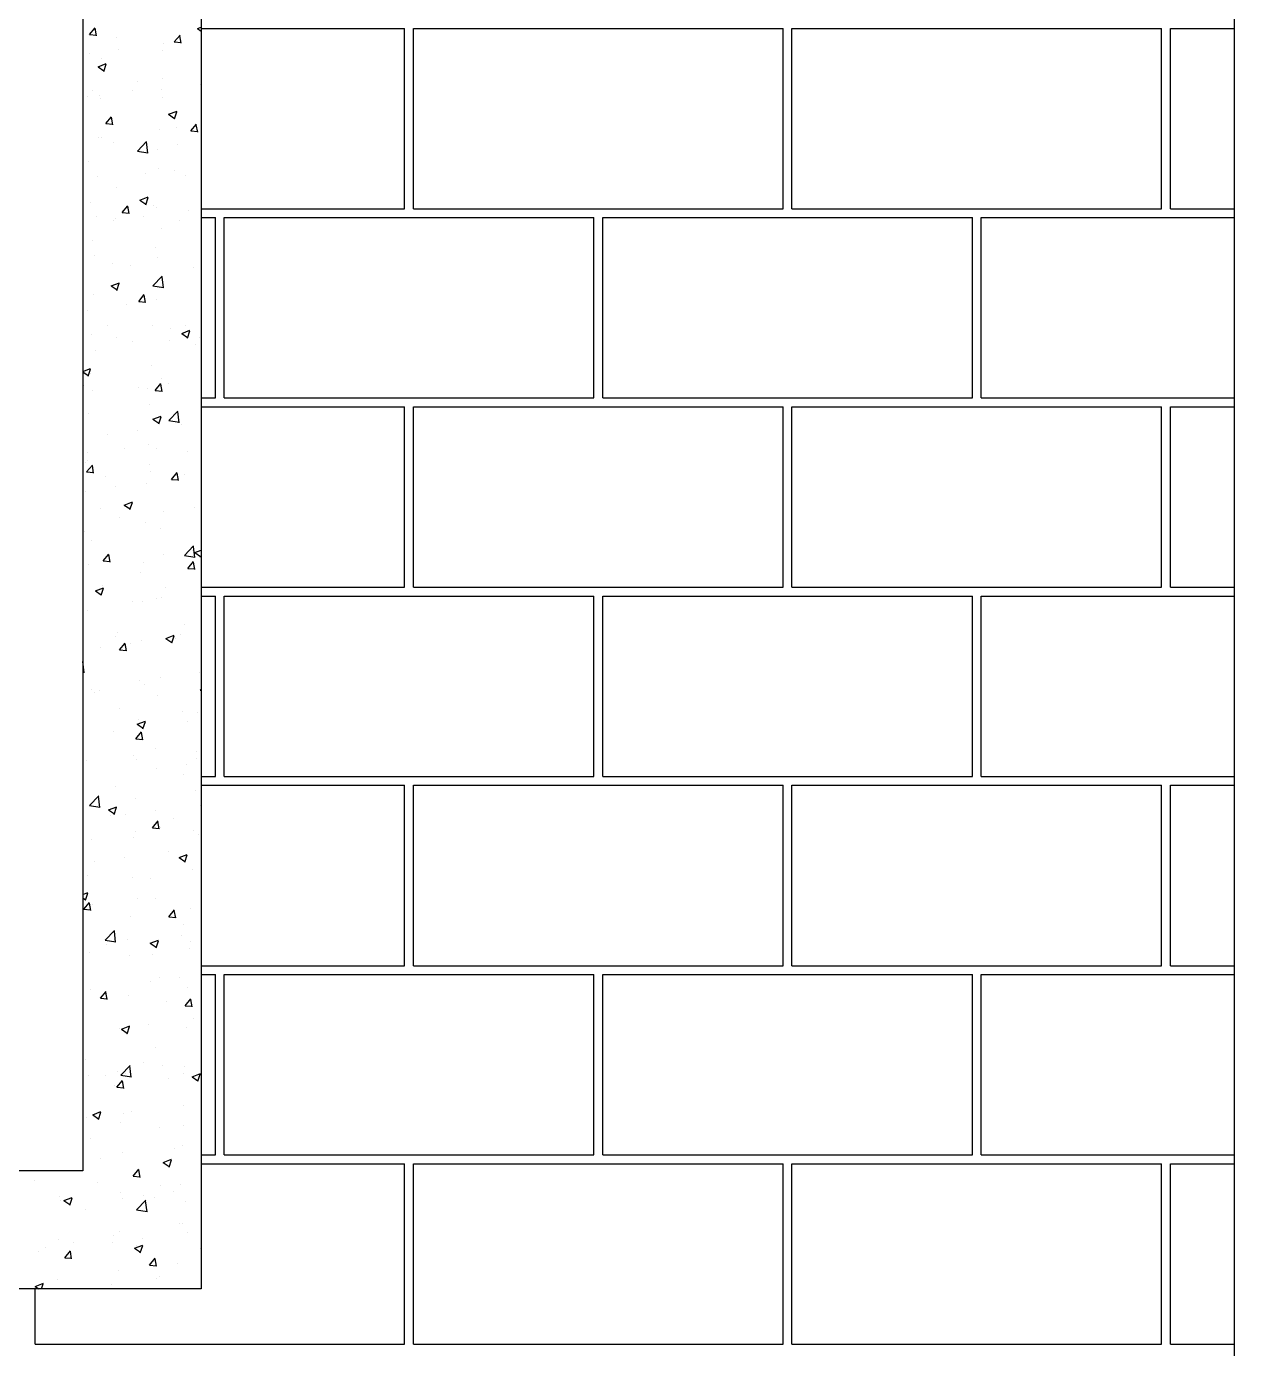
# Model space of a CAD drawing. Header units: metres. Extents: x -1560488.3 to -1560394.4, y 43534.5 to 43593.3.
# Drawn here: x -1560433.091 to -1560431.623, y 43537.665 to 43539.272 of the extents above; entities that cross this region are included whole.
import ezdxf

# ---------------------------------------------------------------- set-up
doc = ezdxf.new("R2010")
doc.units = ezdxf.units.M
doc.header["$LTSCALE"] = 750
doc.header["$MEASUREMENT"] = 0
doc.layers.get('0').update_dxf_attribs({"lineweight": 5})
doc.layers.add('BO', color=1, linetype='Continuous')

# ---------------------------------------------------------------- blocks, each defined once
blk = doc.blocks.new('A$C70167D43')
at = {"color": 0}
for p, q in [((75.77, -86.4), (75.77, 228.59)), ((-14.85, 170.31), (-14.85, 2.83)), ((-5.54, 170.31), (-5.54, -6.47)), ((-14.85, 2.83), (-163.72, 2.83)), ((-5.54, -6.47), (-173.02, -6.47))]:
    blk.add_line(p, q, dxfattribs=at)
at = {"color": 2}
for p, q in [((-14.32, 92.22), (-13.87, 92.75)), ((-13.77, 92.12), (-13.88, 92.71)), ((-5.82, 92.68), (-5.54, 92.79)), ((-5.82, 92.68), (-5.54, 92.49)), ((-14.32, 92.22), (-13.76, 92.17)), ((-12.17, 91.99), (-12.17, 91.99)), ((-7.64, 91.63), (-7.19, 92.17)), ((-7.64, 91.63), (-7.09, 91.59)), ((-7.09, 91.54), (-7.2, 92.12)), ((-14.33, 90.71), (-14.33, 90.71)), ((-12, 91.02), (-12, 91.02)), ((-8.56, 90.97), (-8.56, 90.97)), ((-8.48, 91.48), (-8.48, 91.48)), ((-13.64, 89.68), (-12.99, 89.93)), ((-13.64, 89.68), (-13.18, 89.37)), ((-13.34, 90.32), (-13.34, 90.32)), ((-13.18, 89.32), (-13, 89.89)), ((-10.54, 88.49), (-10.54, 88.49)), ((-8.61, 88.73), (-8.61, 88.73)), ((-14.04, 87.8), (-14.04, 87.8)), ((-13.54, 87.45), (-13.54, 87.45)), ((-10.92, 87.81), (-10.92, 87.81)), ((-8.68, 87.88), (-8.68, 87.88)), ((-5.57, 88.28), (-5.57, 88.28)), ((-14.45, 87.35), (-14.45, 87.35)), ((-13.45, 87.22), (-13.45, 87.22)), ((-8.58, 87.24), (-8.58, 87.24)), ((-13.03, 85.22), (-12.58, 85.75)), ((-12.48, 85.12), (-12.59, 85.71)), ((-8.09, 85.94), (-7.43, 86.19)), ((-8.09, 85.94), (-7.62, 85.62)), ((-7.63, 85.58), (-7.44, 86.14)), ((-13.03, 85.22), (-12.47, 85.17)), ((-8.79, 84.78), (-8.79, 84.78)), ((-7.49, 84.92), (-7.49, 84.92)), ((-6.35, 84.64), (-5.9, 85.17)), ((-6.35, 84.64), (-5.8, 84.59)), ((-5.8, 84.54), (-5.91, 85.12)), ((-13.57, 84.12), (-13.57, 84.12)), ((-13.37, 84.14), (-13.37, 84.14)), ((-12.39, 83.76), (-12.39, 83.76)), ((-10.55, 83.05), (-9.83, 83.8)), ((-9.73, 82.88), (-9.84, 83.77)), ((-7.42, 83.55), (-7.42, 83.55)), ((-14.42, 82.25), (-14.42, 82.25)), ((-10.55, 83.05), (-9.72, 82.92)), ((-9, 83.18), (-9, 83.18)), ((-9.94, 81.25), (-9.94, 81.25)), ((-8.9, 81.68), (-8.9, 81.68)), ((-7.61, 81.55), (-7.61, 81.55)), ((-6.77, 81.14), (-6.77, 81.14)), ((-13.68, 81.03), (-13.68, 81.03)), ((-12.19, 80.21), (-12.19, 80.21)), ((-10.35, 79.19), (-9.7, 79.44)), ((-10.35, 79.19), (-9.89, 78.88)), ((-9.89, 78.83), (-9.71, 79.39)), ((-14.2, 79.01), (-14.2, 79.01)), ((-11.74, 78.22), (-11.29, 78.75)), ((-11.74, 78.22), (-11.18, 78.17)), ((-11.19, 78.13), (-11.29, 78.71)), ((-9.24, 78.8), (-9.24, 78.8)), ((-9.02, 78.58), (-9.02, 78.58)), ((-6.54, 78.35), (-6.54, 78.35)), ((-13.79, 77.93), (-13.79, 77.93)), ((-12.39, 77.58), (-12.39, 77.58)), ((-12.24, 77.76), (-12.24, 77.76)), ((-10.06, 77.88), (-10.06, 77.88)), ((-7.27, 77.55), (-7.27, 77.55)), ((-14.07, 76.02), (-14.07, 76.02)), ((-8.64, 76.95), (-8.64, 76.95)), ((-9.13, 75.49), (-9.13, 75.49)), ((-14.84, 73.91), (-14.84, 73.91)), ((-13.91, 74.83), (-13.91, 74.83)), ((-12.51, 74.21), (-12.51, 74.21)), ((-11.09, 74.07), (-11.09, 74.07)), ((-8.98, 74.68), (-8.98, 74.68)), ((-6.12, 73.86), (-6.12, 73.86)), ((-9.32, 72.44), (-8.59, 73.2)), ((-8.5, 72.28), (-8.6, 73.16)), ((-12.61, 72.44), (-11.96, 72.69)), ((-12.61, 72.44), (-12.15, 72.13)), ((-12.16, 72.08), (-11.97, 72.65)), ((-9.32, 72.44), (-8.49, 72.31)), ((-9.24, 72.39), (-9.24, 72.39)), ((-5.56, 71.78), (-5.56, 71.78)), ((-14.02, 71.73), (-14.02, 71.73)), ((-11.43, 71.01), (-11.43, 71.01)), ((-10.44, 71.22), (-10, 71.76)), ((-10.44, 71.22), (-9.89, 71.17)), ((-9.9, 71.13), (-10, 71.71)), ((-9.03, 71.4), (-9.03, 71.4)), ((-14.45, 70.47), (-14.45, 70.47)), ((-12.9, 69.32), (-12.9, 69.32)), ((-9.36, 69.29), (-9.36, 69.29)), ((-7.93, 69.11), (-7.93, 69.11)), ((-7.06, 68.7), (-6.41, 68.95)), ((-7.06, 68.7), (-6.6, 68.38)), ((-6.8, 69.36), (-6.8, 69.36)), ((-6.6, 68.34), (-6.42, 68.9)), ((-14.13, 68.64), (-14.13, 68.64)), ((-12.22, 68.42), (-12.22, 68.42)), ((-10.94, 68.07), (-10.94, 68.07)), ((-8, 68.11), (-8, 68.11)), ((-5.97, 67.86), (-5.97, 67.86)), ((-5.67, 68.42), (-5.67, 68.42)), ((-13.88, 67.34), (-13.88, 67.34)), ((-14.85, 65.71), (-14.23, 65.94)), ((-14.85, 65.67), (-14.41, 65.38)), ((-14.42, 65.34), (-14.23, 65.9)), ((-14.25, 65.54), (-14.25, 65.54)), ((-9.47, 66.19), (-9.47, 66.19)), ((-14.75, 64.59), (-14.75, 64.59)), ((-9.15, 64.22), (-8.7, 64.76)), ((-8.6, 64.13), (-8.71, 64.71)), ((-8.67, 65.17), (-8.67, 65.17)), ((-8.12, 64.75), (-8.12, 64.75)), ((-14.09, 64.24), (-14.09, 64.24)), ((-10.45, 64.44), (-10.45, 64.44)), ((-9.78, 64.38), (-9.78, 64.38)), ((-9.15, 64.22), (-8.6, 64.17)), ((-14.36, 62.44), (-14.36, 62.44)), ((-9.58, 63.1), (-9.58, 63.1)), ((-8.08, 61.84), (-7.36, 62.59)), ((-7.27, 61.67), (-7.37, 62.56)), ((-9.32, 61.95), (-8.67, 62.2)), ((-9.32, 61.95), (-8.86, 61.64)), ((-8.87, 61.59), (-8.68, 62.15)), ((-8.08, 61.84), (-7.26, 61.71)), ((-7.05, 61.54), (-7.05, 61.54)), ((-12.9, 60.77), (-12.9, 60.77)), ((-10.57, 61.08), (-10.57, 61.08)), ((-14.47, 59.34), (-14.47, 59.34)), ((-11.59, 59.62), (-11.59, 59.62)), ((-9.7, 60), (-9.7, 60)), ((-9.05, 59.62), (-9.05, 59.62)), ((-6.63, 59.41), (-6.63, 59.41)), ((-14.6, 58.58), (-14.6, 58.58)), ((-14.54, 57.81), (-14.09, 58.34)), ((-14.48, 58.68), (-14.48, 58.68)), ((-13.99, 57.71), (-14.09, 58.3)), ((-9.63, 58.37), (-9.63, 58.37)), ((-14.54, 57.81), (-13.98, 57.76)), ((-13.02, 57.41), (-13.02, 57.41)), ((-9.49, 57.87), (-9.49, 57.87)), ((-7.86, 57.22), (-7.41, 57.76)), ((-7.86, 57.22), (-7.31, 57.18)), ((-7.31, 57.13), (-7.42, 57.71)), ((-6.82, 57.57), (-6.82, 57.57)), ((-14.59, 56.25), (-14.59, 56.25)), ((-12.25, 56.64), (-12.25, 56.64)), ((-9.81, 56.9), (-9.81, 56.9)), ((-11.59, 55.2), (-10.94, 55.45)), ((-11.59, 55.2), (-11.12, 54.89)), ((-11.13, 54.84), (-10.94, 55.41)), ((-13.45, 54.89), (-13.45, 54.89)), ((-11.94, 54.2), (-11.94, 54.2)), ((-8.48, 54.68), (-8.48, 54.68)), ((-6.07, 54.98), (-6.07, 54.98)), ((-14.7, 53.15), (-14.7, 53.15)), ((-9.92, 53.8), (-9.92, 53.8)), ((-8.7, 53.39), (-8.7, 53.39)), ((-14.12, 52.45), (-14.12, 52.45)), ((-13.24, 50.81), (-12.8, 51.34)), ((-12.7, 50.71), (-12.8, 51.3)), ((-8.51, 51.31), (-8.51, 51.31)), ((-6.85, 51.23), (-6.13, 51.99)), ((-6.85, 51.23), (-6.02, 51.11)), ((-6.18, 51.61), (-6.18, 51.61)), ((-6.03, 51.07), (-6.13, 51.95)), ((-6.03, 51.46), (-5.54, 51.64)), ((-6.03, 51.46), (-5.57, 51.14)), ((-5.58, 51.1), (-5.54, 51.21)), ((-14.81, 50.05), (-14.81, 50.05)), ((-14.39, 50.53), (-14.39, 50.53)), ((-13.24, 50.81), (-12.69, 50.76)), ((-10.29, 49.93), (-10.29, 49.93)), ((-10.03, 50.71), (-10.03, 50.71)), ((-6.57, 50.22), (-6.12, 50.76)), ((-6.57, 50.22), (-6.01, 50.18)), ((-6.02, 50.13), (-6.13, 50.71)), ((-13.3, 48.89), (-13.3, 48.89)), ((-13.85, 48.45), (-13.2, 48.7)), ((-13.85, 48.45), (-13.39, 48.14)), ((-13.4, 48.1), (-13.21, 48.66)), ((-8.63, 47.94), (-8.63, 47.94)), ((-8.33, 48.68), (-8.33, 48.68)), ((-14.51, 46.9), (-14.51, 46.9)), ((-10.96, 47.64), (-10.96, 47.64)), ((-10.15, 47.61), (-10.15, 47.61)), ((-9.08, 47.83), (-9.08, 47.83)), ((-6.85, 45.79), (-6.85, 45.79)), ((-12.28, 44.86), (-12.28, 44.86)), ((-12.14, 45.2), (-12.14, 45.2)), ((-8.3, 44.71), (-7.65, 44.96)), ((-7.84, 44.35), (-7.65, 44.91)), ((-7.56, 44.74), (-7.56, 44.74)), ((-7.17, 44.99), (-7.17, 44.99)), ((-5.56, 45.11), (-5.56, 45.11)), ((-13.41, 43.97), (-13.41, 43.97)), ((-11.95, 43.81), (-11.51, 44.34)), ((-11.95, 43.81), (-11.4, 43.76)), ((-11.41, 43.72), (-11.51, 44.3)), ((-11.08, 44.27), (-11.08, 44.27)), ((-10.26, 44.51), (-10.26, 44.51)), ((-8.3, 44.71), (-7.83, 44.4)), ((-14.85, 42.9), (-14.82, 42.93)), ((-14.73, 42.01), (-14.83, 42.89)), ((-14.85, 42.06), (-14.72, 42.04)), ((-5.67, 42.01), (-5.67, 42.01)), ((-14.15, 40.67), (-14.15, 40.67)), ((-13.53, 40.6), (-13.53, 40.6)), ((-10.37, 41.41), (-10.37, 41.41)), ((-10, 41.07), (-10, 41.07)), ((-8.72, 41.6), (-8.72, 41.6)), ((-5.62, 40.63), (-5.54, 40.71)), ((-5.62, 40.63), (-5.54, 40.62)), ((-13.95, 40.44), (-13.95, 40.44)), ((-8.99, 40.23), (-8.99, 40.23)), ((-11.99, 39.19), (-11.99, 39.19)), ((-7.03, 38.98), (-7.03, 38.98)), ((-5.79, 38.91), (-5.79, 38.91)), ((-10.56, 37.96), (-9.91, 38.21)), ((-10.56, 37.96), (-10.1, 37.65)), ((-10.49, 38.32), (-10.49, 38.32)), ((-10.11, 37.6), (-9.92, 38.16)), ((-6.57, 38.17), (-6.57, 38.17)), ((-12.45, 37.4), (-12.45, 37.4)), ((-10.66, 36.81), (-10.21, 37.35)), ((-10.66, 36.81), (-10.11, 36.76)), ((-10.11, 36.72), (-10.22, 37.3)), ((-10.84, 35.5), (-10.84, 35.5)), ((-9.11, 36.05), (-9.11, 36.05)), ((-5.9, 35.82), (-5.9, 35.82)), ((-14.53, 35.12), (-14.53, 35.12)), ((-10.6, 35.22), (-10.6, 35.22)), ((-9.02, 34.5), (-9.02, 34.5)), ((-6.69, 34.81), (-6.69, 34.81)), ((-5.87, 35.29), (-5.87, 35.29)), ((-6.88, 34.01), (-6.88, 34.01)), ((-14.31, 31.57), (-13.59, 32.32)), ((-13.49, 31.4), (-13.6, 32.29)), ((-12.3, 33.08), (-12.3, 33.08)), ((-6.01, 32.72), (-6.01, 32.72)), ((-14.31, 31.57), (-13.49, 31.44)), ((-12.83, 31.21), (-12.17, 31.46)), ((-12.83, 31.21), (-12.36, 30.9)), ((-12.37, 30.86), (-12.18, 31.42)), ((-10.71, 32.12), (-10.71, 32.12)), ((-5.62, 31.6), (-5.62, 31.6)), ((-12.65, 30.75), (-12.65, 30.75)), ((-11.47, 30.83), (-11.47, 30.83)), ((-9.37, 29.81), (-8.92, 30.35)), ((-9.14, 31.14), (-9.14, 31.14)), ((-8.82, 29.72), (-8.93, 30.3)), ((-7.68, 30.54), (-7.68, 30.54)), ((-10.69, 29.5), (-10.69, 29.5)), ((-9.37, 29.81), (-8.82, 29.76)), ((-8.75, 29.82), (-8.75, 29.82)), ((-6.13, 29.62), (-6.13, 29.62)), ((-5.72, 29.29), (-5.72, 29.29)), ((-14.18, 28.89), (-14.18, 28.89)), ((-10.83, 29.03), (-10.83, 29.03)), ((-13.92, 27.16), (-13.92, 27.16)), ((-11.59, 27.47), (-11.59, 27.47)), ((-8.06, 27.93), (-8.06, 27.93)), ((-7.27, 27.47), (-6.62, 27.72)), ((-7.27, 27.47), (-6.81, 27.16)), ((-6.82, 27.11), (-6.63, 27.67)), ((-14.5, 26.02), (-14.5, 26.02)), ((-6.24, 26.52), (-6.24, 26.52)), ((-10.94, 25.93), (-10.94, 25.93)), ((-9.53, 25.81), (-9.53, 25.81)), ((-14.85, 24.56), (-14.44, 24.72)), ((-14.85, 24.3), (-14.63, 24.15)), ((-14.75, 23.4), (-14.31, 23.93)), ((-14.63, 24.11), (-14.45, 24.67)), ((-10.51, 24.26), (-10.51, 24.26)), ((-9.13, 24.27), (-9.13, 24.27)), ((-14.75, 23.4), (-14.2, 23.35)), ((-14.56, 23.34), (-14.56, 23.34)), ((-14.21, 23.3), (-14.31, 23.89)), ((-14.04, 23.8), (-14.04, 23.8)), ((-8.08, 22.81), (-7.63, 23.35)), ((-7.53, 22.72), (-7.64, 23.3)), ((-6.35, 23.43), (-6.35, 23.43)), ((-11.05, 22.83), (-11.05, 22.83)), ((-8.08, 22.81), (-7.52, 22.76)), ((-6.91, 22.23), (-6.91, 22.23)), ((-13.08, 20.96), (-12.36, 21.72)), ((-13.08, 20.96), (-12.25, 20.84)), ((-12.26, 20.8), (-12.36, 21.68)), ((-12.33, 21.3), (-12.33, 21.3)), ((-11.35, 21.06), (-11.35, 21.06)), ((-9.54, 20.72), (-8.88, 20.97)), ((-9.08, 20.36), (-8.89, 20.92)), ((-7.08, 21.37), (-7.08, 21.37)), ((-6.38, 20.85), (-6.38, 20.85)), ((-14.35, 20.02), (-14.35, 20.02)), ((-12.96, 20.59), (-12.96, 20.59)), ((-9.54, 20.72), (-9.07, 20.41)), ((-9.38, 19.81), (-9.38, 19.81)), ((-6.47, 20.33), (-6.47, 20.33)), ((-11.17, 19.73), (-11.17, 19.73)), ((-9.53, 17.7), (-9.53, 17.7)), ((-8.78, 18.04), (-8.78, 18.04)), ((-7.2, 18), (-7.2, 18)), ((-14.2, 17.11), (-14.2, 17.11)), ((-13.46, 16.4), (-13.01, 16.93)), ((-12.92, 16.3), (-13.02, 16.89)), ((-6.58, 17.23), (-6.58, 17.23)), ((-13.46, 16.4), (-12.91, 16.35)), ((-13.2, 16.33), (-13.2, 16.33)), ((-11.28, 16.64), (-11.28, 16.64)), ((-8.23, 16.12), (-8.23, 16.12)), ((-6.79, 15.81), (-6.34, 16.35)), ((-6.79, 15.81), (-6.23, 15.77)), ((-6.24, 15.72), (-6.35, 16.3)), ((-6.13, 14.8), (-6.13, 14.8)), ((-11.98, 14.03), (-11.98, 14.03)), ((-11.8, 13.97), (-11.15, 14.22)), ((-11.8, 13.97), (-11.34, 13.66)), ((-11.39, 13.54), (-11.39, 13.54)), ((-11.34, 13.61), (-11.16, 14.18)), ((-9.65, 14.33), (-9.65, 14.33)), ((-6.69, 14.13), (-6.69, 14.13)), ((-9.16, 12.49), (-9.16, 12.49)), ((-14.59, 11.56), (-14.59, 11.56)), ((-12.1, 10.66), (-12.1, 10.66)), ((-11.85, 10.36), (-11.12, 11.12)), ((-11.51, 10.44), (-11.51, 10.44)), ((-11.03, 10.19), (-11.13, 11.08)), ((-10.04, 11.36), (-10.04, 11.36)), ((-8.57, 11.13), (-8.57, 11.13)), ((-6.93, 10.44), (-6.93, 10.44)), ((-6.81, 11.04), (-6.81, 11.04)), ((-6.25, 10.23), (-5.59, 10.48)), ((-5.79, 9.87), (-5.6, 10.43)), ((-14.43, 10.36), (-14.43, 10.36)), ((-13.05, 10.32), (-13.05, 10.32)), ((-12.36, 9.51), (-12.36, 9.51)), ((-12.17, 9.4), (-11.72, 9.93)), ((-12.17, 9.4), (-11.62, 9.35)), ((-11.85, 10.36), (-11.02, 10.23)), ((-11.62, 9.31), (-11.73, 9.89)), ((-8.08, 10.11), (-8.08, 10.11)), ((-6.25, 10.23), (-5.78, 9.91)), ((-14.06, 7.23), (-13.41, 7.48)), ((-13.61, 6.87), (-13.42, 7.43)), ((-11.62, 7.34), (-11.62, 7.34)), ((-11.02, 7.46), (-11.02, 7.46)), ((-6.92, 7.94), (-6.92, 7.94)), ((-14.55, 6.99), (-14.55, 6.99)), ((-14.06, 7.23), (-13.6, 6.91)), ((-11.89, 6.63), (-11.89, 6.63)), ((-8.81, 6.26), (-8.81, 6.26)), ((-6.93, 6.42), (-6.93, 6.42)), ((-14.23, 5.33), (-14.23, 5.33)), ((-11.73, 4.25), (-11.73, 4.25)), ((-7.59, 4.56), (-7.59, 4.56)), ((-7.03, 4.84), (-7.03, 4.84)), ((-13.47, 3.79), (-13.47, 3.79)), ((-8.51, 3.48), (-7.86, 3.73)), ((-8.51, 3.48), (-8.05, 3.17)), ((-8.05, 3.12), (-7.87, 3.68)), ((-18.67, 2.09), (-18.67, 2.09)), ((-10.88, 2.4), (-10.43, 2.94)), ((-10.88, 2.4), (-10.33, 2.35)), ((-10.33, 2.31), (-10.44, 2.89)), ((-13.71, 1.88), (-13.71, 1.88)), ((-11.85, 1.15), (-11.85, 1.15)), ((-8.74, 1.67), (-8.74, 1.67)), ((-7.71, 1.2), (-7.71, 1.2)), ((-7.15, 1.74), (-7.15, 1.74)), ((-16.71, 0.84), (-16.71, 0.84)), ((-16.62, 0.49), (-16.62, 0.49)), ((-16.33, 0.48), (-15.68, 0.73)), ((-16.33, 0.48), (-15.86, 0.17)), ((-15.92, 0.12), (-15.92, 0.12)), ((-15.87, 0.12), (-15.68, 0.68)), ((-11.74, 0.63), (-11.74, 0.63)), ((-10.61, -0.24), (-9.89, 0.51)), ((-10.04, 0.89), (-10.04, 0.89)), ((-9.79, -0.41), (-9.9, 0.47)), ((-9.19, 0.7), (-9.19, 0.7)), ((-6.78, 0.42), (-6.78, 0.42)), ((-14.62, -0.23), (-14.62, -0.23)), ((-10.61, -0.24), (-9.79, -0.37)), ((-11.96, -1.95), (-11.96, -1.95)), ((-7.26, -1.35), (-7.26, -1.35)), ((-6.96, -1.34), (-6.96, -1.34)), ((-6.63, -2.01), (-6.63, -2.01)), ((-16.74, -2.6), (-16.74, -2.6)), ((-15.56, -2.85), (-15.56, -2.85)), ((-12.49, -2.78), (-12.49, -2.78)), ((-12.39, -2.27), (-12.39, -2.27)), ((-10.77, -3.27), (-10.12, -3.02)), ((-10.59, -3.06), (-10.59, -3.06)), ((-10.32, -3.63), (-10.13, -3.06)), ((-10.16, -2.47), (-10.16, -2.47)), ((-18.36, -3.55), (-18.36, -3.55)), ((-17.81, -3.2), (-17.81, -3.2)), ((-16.26, -4.01), (-15.82, -3.48)), ((-16.26, -4.01), (-15.71, -4.06)), ((-15.72, -4.11), (-15.82, -3.53)), ((-10.77, -3.27), (-10.31, -3.58)), ((-9.59, -4.6), (-9.14, -4.06)), ((-9.04, -4.69), (-9.15, -4.11)), ((-5.62, -3.27), (-5.62, -3.27)), ((-12.07, -5.05), (-12.07, -5.05)), ((-9.59, -4.6), (-9.03, -4.65)), ((-7.37, -4.45), (-7.37, -4.45)), ((-18.59, -6.27), (-17.94, -6.02)), ((-18.08, -6.47), (-17.95, -6.06)), ((-16.85, -5.7), (-16.85, -5.7)), ((-12.61, -6.14), (-12.61, -6.14)), ((-9.08, -5.68), (-9.08, -5.68)), ((-8.83, -5.53), (-8.83, -5.53)), ((-18.59, -6.27), (-18.29, -6.47)), ((-14.94, -6.45), (-14.94, -6.45)), ((-14.26, -6.46), (-14.26, -6.46))]:
    blk.add_line(p, q, dxfattribs=at)
at = {"color": 4}
for p, q in [((-5.54, 92.7), (10.48, 92.7)), ((10.48, 78.51), (10.48, 92.7)), ((11.18, 92.7), (40.25, 92.7)), ((11.18, 78.51), (11.18, 92.7)), ((40.25, 78.51), (40.25, 92.7)), ((40.95, 92.7), (70.03, 92.7)), ((40.95, 78.51), (40.95, 92.7)), ((70.03, 78.51), (70.03, 92.7)), ((70.72, 92.7), (75.77, 92.7)), ((70.72, 78.51), (70.72, 92.7)), ((-5.54, 78.51), (10.48, 78.51)), ((11.18, 78.51), (40.25, 78.51)), ((40.95, 78.51), (70.03, 78.51)), ((70.72, 78.51), (75.77, 78.51)), ((-5.54, 77.82), (-4.41, 77.82)), ((-4.41, 63.63), (-4.41, 77.82)), ((-3.71, 77.82), (25.36, 77.82)), ((-3.71, 63.63), (-3.71, 77.82)), ((25.36, 63.63), (25.36, 77.82)), ((26.06, 77.82), (55.14, 77.82)), ((26.06, 63.63), (26.06, 77.82)), ((55.14, 63.63), (55.14, 77.82)), ((55.84, 77.82), (75.77, 77.82)), ((55.84, 63.63), (55.84, 77.82)), ((-5.54, 63.63), (-4.41, 63.63)), ((-3.71, 63.63), (25.36, 63.63)), ((26.06, 63.63), (55.14, 63.63)), ((55.84, 63.63), (75.77, 63.63)), ((-5.54, 62.93), (10.48, 62.93)), ((10.48, 48.74), (10.48, 62.93)), ((11.18, 62.93), (40.25, 62.93)), ((11.18, 48.74), (11.18, 62.93)), ((40.25, 48.74), (40.25, 62.93)), ((40.95, 62.93), (70.03, 62.93)), ((40.95, 48.74), (40.95, 62.93)), ((70.03, 48.74), (70.03, 62.93)), ((70.72, 62.93), (75.77, 62.93)), ((70.72, 48.74), (70.72, 62.93)), ((-5.54, 48.74), (10.48, 48.74)), ((-5.54, 48.04), (-4.41, 48.04)), ((-4.41, 33.85), (-4.41, 48.04)), ((-3.71, 48.04), (25.36, 48.04)), ((-3.71, 33.85), (-3.71, 48.04)), ((11.18, 48.74), (40.25, 48.74)), ((25.36, 33.85), (25.36, 48.04)), ((26.06, 48.04), (55.14, 48.04)), ((26.06, 33.85), (26.06, 48.04)), ((40.95, 48.74), (70.03, 48.74)), ((55.14, 33.85), (55.14, 48.04)), ((55.84, 48.04), (75.77, 48.04)), ((55.84, 33.85), (55.84, 48.04)), ((70.72, 48.74), (75.77, 48.74)), ((-5.54, 33.85), (-4.41, 33.85)), ((-3.71, 33.85), (25.36, 33.85)), ((26.06, 33.85), (55.14, 33.85)), ((55.84, 33.85), (75.77, 33.85)), ((-5.54, 33.15), (10.48, 33.15)), ((10.48, 18.96), (10.48, 33.15)), ((11.18, 18.96), (11.18, 33.15)), ((11.18, 33.15), (40.25, 33.15)), ((40.25, 18.96), (40.25, 33.15)), ((40.95, 18.96), (40.95, 33.15)), ((40.95, 33.15), (70.03, 33.15)), ((70.03, 18.96), (70.03, 33.15)), ((70.72, 18.96), (70.72, 33.15)), ((70.72, 33.15), (75.77, 33.15)), ((-5.54, 18.96), (10.48, 18.96)), ((11.18, 18.96), (40.25, 18.96)), ((40.95, 18.96), (70.03, 18.96)), ((70.72, 18.96), (75.77, 18.96)), ((-5.54, 18.27), (-4.41, 18.27)), ((-4.41, 4.08), (-4.41, 18.27)), ((-3.71, 18.27), (25.36, 18.27)), ((-3.71, 4.08), (-3.71, 18.27)), ((25.36, 4.08), (25.36, 18.27)), ((26.06, 18.27), (55.14, 18.27)), ((26.06, 4.08), (26.06, 18.27)), ((55.14, 4.08), (55.14, 18.27)), ((55.84, 18.27), (75.77, 18.27)), ((55.84, 4.08), (55.84, 18.27)), ((-5.54, 4.08), (-4.41, 4.08)), ((-5.54, 3.38), (10.48, 3.38)), ((-3.71, 4.08), (25.36, 4.08)), ((10.48, -10.81), (10.48, 3.38)), ((11.18, 3.38), (40.25, 3.38)), ((11.18, -10.81), (11.18, 3.38)), ((26.06, 4.08), (55.14, 4.08)), ((40.25, -10.81), (40.25, 3.38)), ((40.95, 3.38), (70.03, 3.38)), ((40.95, -10.81), (40.95, 3.38)), ((55.84, 4.08), (75.77, 4.08)), ((70.03, -10.81), (70.03, 3.38)), ((70.72, 3.38), (75.77, 3.38)), ((70.72, -10.81), (70.72, 3.38)), ((-18.6, -10.81), (-18.6, -6.47)), ((-18.6, -10.81), (10.48, -10.81)), ((11.18, -10.81), (40.25, -10.81)), ((40.95, -10.81), (70.03, -10.81)), ((70.72, -10.81), (75.77, -10.81))]:
    blk.add_line(p, q, dxfattribs=at)

msp = doc.modelspace()

# ---------------------------------------------------------------- block references
at = {"layer": 'BO', "color": 4, "xscale": 0.0154482882477733, "yscale": 0.0154482882477733, "zscale": 0.0154482882477733}
msp.add_blockref('A$C70167D43', (-1560432.7934, 43537.8373), dxfattribs=at)

doc.saveas('drawing.dxf')
